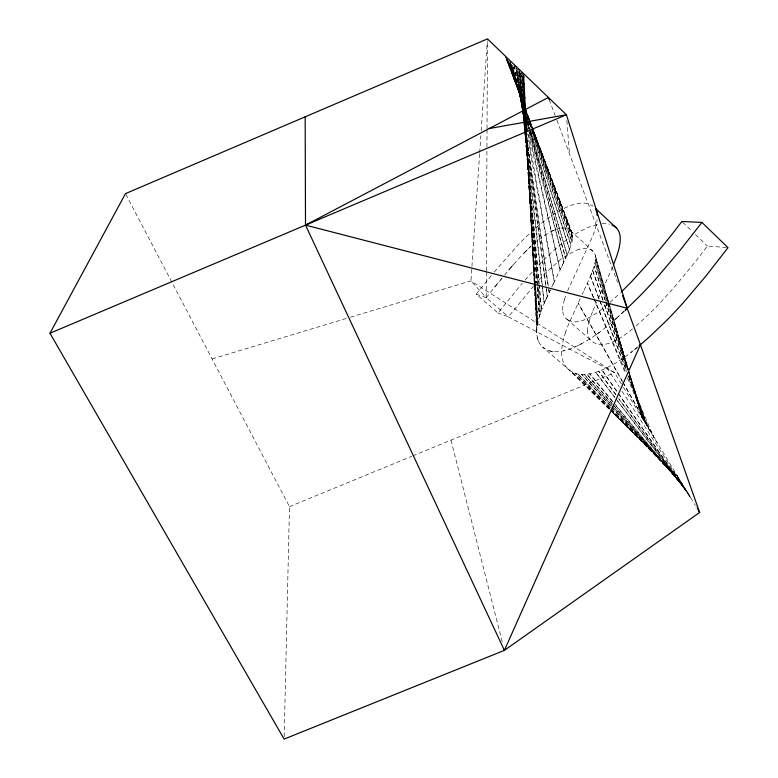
<?xml version="1.0" encoding="UTF-8"?>
<svg xmlns="http://www.w3.org/2000/svg" width="778" height="778" viewBox="0 0 778 778"><rect width="100%" height="100%" fill="white"/><g stroke="black" fill="none" stroke-linecap="round" stroke-linejoin="round"><path stroke-width="0.58" stroke-dasharray="3.89 2.92" d="M621.457 384.011L614.581 372.711L508.374 316.841L486.201 297.663L486.328 272.154M486.338 270.939L486.931 148.238M486.931 147.023L487.018 130.014M487.018 128.798L487.456 38.9M284.184 736.678L289.484 506.673L125.482 193.625M479.618 153.84L470.943 280.887L486.201 297.663L495.353 286.275M479.695 152.634L480.853 135.693M481.183 130.85L487.291 41.322M592.612 270.588A62.746 22.455 -48.2 0 0 595.578 259.833L595.501 259.706A47.847 17.223 -48 0 0 593.731 252.091L592.525 250.827A71.304 25.684 -48.4 0 0 590.872 249.738L589.938 249.3A70.652 25.441 -48.4 0 0 585.853 248.415A55.608 19.936 -48.1 0 0 579.085 249.271M539.786 315.226L539.417 316.432A100.78 38.19 -47 0 0 536.946 327.839L536.849 329.113A90.919 34.358 -47.2 0 0 536.752 332.926A91.434 34.553 -47.2 0 0 537.287 337.448A95.363 36.051 -47.1 0 0 538.026 340.074L538.532 341.328A112.158 42.401 -46.8 0 0 542.82 347.153L542.908 347.26M589.024 321.8L589.209 321.12A103.435 42.45 -46 0 1 593.04 310.519M564.351 299.861L564.556 299.19A104.447 40.145 -46.3 0 1 566.433 293.831M537.151 287.481L539.417 316.432L541.362 310.616A139.67 53.721 -46.3 0 1 544.24 303.371L546.214 298.859M539.883 314.925L540.126 314.166M540.233 313.855L525.296 132.007M565.694 331.973L563.885 337.837A99.817 40.417 -46.7 0 0 561.716 349.39L561.658 350.674A91.59 36.984 -46.9 0 0 563.233 361.887L563.787 363.19A111.089 44.861 -46.5 0 0 568.407 369.268L568.835 369.676M603.096 300.308L592.69 270.55L591.611 273.35M591.659 273.224L591.076 274.692M591.231 274.294L583.772 291.06M590.94 275.013L590.492 276.102L626.543 371.631M593.001 310.539L596.707 302.02M612.568 266.903L604.739 284.515M553.537 283.493L567.512 254.27A111.711 36.547 -49 0 0 569.515 249.456L531.316 129.226M529.964 129.547L567.201 254.98L569.506 249.456L530.927 129.362M546.506 298.217L545.728 299.948A184.435 72.296 -45.6 0 0 544.23 303.371L524.907 131.939M546.389 298.46L550.454 289.824M598.185 298.752L604.603 284.816M546.749 297.673L547.294 296.486L546.049 286.868L547.294 296.486M583.617 291.4L582.255 294.298M580.194 298.674L568.417 324.689A138.299 56.813 -46 0 0 565.684 331.973M563.321 263.402L563.642 262.721M562.669 264.763L562.017 266.134M549.715 291.361L550.25 290.243M561.356 267.506L561.687 266.815M525.588 121.436L560.209 269.878M553.041 284.495L551.748 287.16M552.983 284.612L553.693 283.163M491.365 275.509L476.253 294.181L497.988 312.941L522.31 283.173M494.866 286.868L496.763 284.544M495.829 285.682L500.555 279.895M500.118 280.43L501.995 278.154M499.184 281.578L499.651 281.004M501.051 279.292L501.528 278.719M494.195 272.076L517.662 245.401A113.948 39.065 -48.2 0 1 524.109 238.846L525.014 237.961A97.551 33.026 -48.2 0 1 530.343 232.875L539.125 225.163A77.781 25.946 -48.1 0 1 543.968 221.283L548.908 217.626A81.048 27.084 -48.2 0 1 557.729 211.917C565.8 207.327 574.67 202.698 584.229 203.029A104.135 35.117 -48.5 0 1 586.972 203.379L592.466 205.703A95.684 32.248 -48.4 0 1 593.128 206.219M504.543 275.081L509.094 269.665M508.744 270.073L510.135 268.429M509.347 269.363L514.122 263.83A100.829 35.049 -48.2 0 1 524.08 253.025M510.485 268.021L511.195 267.204M511.545 266.796L511.798 266.494A136.986 48.946 -48.2 0 1 513.626 264.394M525.014 280.022L539.086 264.559A112.966 41.409 -48.1 0 1 545.524 258.092L546.428 257.217A96.725 35.02 -48.1 0 1 551.767 252.208L560.559 244.642A77.129 27.522 -48 0 1 565.431 240.849L570.41 237.3A80.367 28.728 -48 0 1 579.318 231.776L590.025 226.631L599.089 224.006M533.747 285.905L508.374 316.841L497.988 312.941M524.469 252.656L524.09 253.035L530.8 246.461A53.614 17.972 -48.2 0 1 536.655 241.277A44.686 14.879 -48.1 0 1 541.887 237.222A53.215 17.816 -48.2 0 1 552.098 231.105L552.847 230.726A52.359 17.524 -48.2 0 1 556.931 229.102A52.953 17.729 -48.2 0 1 561.405 228.09A59.42 19.936 -48.3 0 1 563.535 228.003A71.245 23.982 -48.5 0 1 567.483 228.732L568.387 229.121A71.907 24.215 -48.5 0 1 569.963 230.132L571.188 231.406A48.567 16.348 -48.1 0 1 572.754 236.551M524.596 252.519L525.092 252.014A70.341 23.885 -48.2 0 1 530.8 246.451M624.219 311.161L623.188 312.114A177.267 63.076 -46.9 0 1 619.064 315.887L617.567 317.229M618.811 316.111L618.315 316.558M618.063 316.782L615.106 319.408M609.952 302.36L612.432 300.133A146.449 51.756 -47 0 0 620.124 292.995M616.672 318.027L605.342 327.674A95.013 35.963 -47.2 0 1 599.42 332.284L594.927 335.542A82.633 31.558 -47.3 0 1 586.943 340.696L580.339 344.391A88.439 33.639 -47.2 0 1 575.428 346.764A85.006 32.394 -47.2 0 1 569.224 349.244A83.732 31.937 -47.3 0 1 563.36 350.897A87.622 33.366 -47.2 0 1 553.255 351.588L551.962 351.413A100.936 38.278 -47 0 1 549.18 350.742A109.416 41.409 -46.8 0 1 545.728 349.244A116.087 43.879 -46.7 0 1 543.229 347.533L543.015 347.358M636.034 325.924L638.514 323.745A145.136 54.83 -46.7 0 0 649.329 313.758L655.368 307.835A130.928 49.996 -46.7 0 0 658.217 304.927L674.098 287.49L692.935 264.685A315.956 105.38 -47.5 0 0 707.377 246.013L728.023 247.667M607.599 304.412L605.41 306.269A68.96 25.839 -47.1 0 1 602.269 308.847L597.942 312.124A43.461 16.591 -47.3 0 1 595.16 314.03L591.124 316.481A50.823 19.304 -47.2 0 1 583.996 319.962L581.613 320.789A48.771 18.555 -47.2 0 1 575.438 321.868L573.678 321.81A61.812 23.408 -47 0 1 572.102 321.577L568.485 320.235M638.048 346.735L633.331 350.586M632.563 328.87L631.493 329.765A68.308 27.347 -46.9 0 1 628.342 332.274L623.995 335.464A43.373 17.69 -47 0 1 620.319 337.846L617.119 339.675A50.337 20.422 -47 0 1 609.903 342.972L607.472 343.73A48.314 19.635 -47 0 1 601.161 344.615L599.342 344.498A61.219 24.77 -46.7 0 1 597.708 344.207L593.945 342.719A75.437 30.4 -46.5 0 1 589.228 338.06L589.004 337.603A55.16 22.241 -46.9 0 1 587.594 332.148L587.575 331.311M637.026 347.581L634.566 349.594M568.874 369.638A107.821 43.607 -46.5 0 0 577.937 373.955L579.289 374.15A86.786 35.302 -47 0 0 589.666 373.8L590.774 373.566A84.841 34.524 -47 0 0 606.928 367.722L613.609 364.201A81.787 33.366 -47 0 0 622.079 358.93L626.164 356.052A93.165 37.694 -46.9 0 0 630.87 352.522L633.263 350.645M630.87 352.522L632.067 351.588M289.484 506.673L411.727 456.297M412.797 455.859L614.581 372.711L470.943 280.887L347.902 317.988M212.093 358.94L346.735 318.338M564.439 350.654L563.36 350.897M602.007 223.636L606.344 223.656A103.26 37.237 -48.4 0 1 609.184 224.113L609.728 224.249M476.253 294.181L486.201 297.663M566.637 318.961L592 341.357M570.517 230.628L593.108 251.362M682.705 222.314L692.06 231.299M695.464 234.567L707.377 246.013M609.417 408.965L571.46 371.495L610.01 409.977L568.387 369.287L542.811 347.173A116.496 44.025 -46.7 0 0 545.718 349.244M612.87 412.369L677.58 476.224L610.856 410.872L679.408 479.229L610.701 409.374M609.845 408.508L575.068 373.148L609.719 408.644M610.565 409.51L680.711 481.378L611.372 408.868M610.545 407.993L577.957 373.926L610.497 408.226M611.323 409.111L682.238 483.877L611.907 407.322M611.09 406.427L581.652 374.383L611.138 406.631M611.955 407.526L683.201 485.453L612.354 405.999M611.547 405.095L584.181 374.403L611.596 405.289M612.403 406.194L684.163 487.038L612.957 404.472M612.169 403.558L586.855 374.208L612.014 403.5M612.801 404.414L685.126 488.623L613.725 402.732M612.957 401.798L589.675 373.79L612.86 401.886M615.952 405.63L687.052 491.793L615.554 398.317M614.815 397.354L595.656 372.292L614.708 397.276M617.644 401.117L688.005 493.359L618.743 398.599M615.894 394.689L598.749 371.242L615.933 394.806M618.802 398.725L688.958 494.925L601.958 369.988L690.397 497.288M606.928 367.731L619.414 387.113M622.05 391.227L691.749 499.515M623.46 387.308L695.308 505.36M696.038 506.556L696.359 507.081M622.4 381.23L578.122 303.07L622.312 381.346M622.993 382.29L657.692 443.548M622.906 382.406L653.958 437.421L628.099 377.505M593.614 297.624L587.39 283.202L593.497 297.682M594.091 298.733L626.183 373.07M593.964 298.801L625.454 373.469M627.34 377.933L648.959 429.203L628.605 375.9M590.492 276.102L626.874 371.359M628.264 376.182L647.15 426.227L629.13 374.714M524.849 108.064L505.535 56.998L524.742 107.899M525.276 109.202L529.137 119.413M529.565 120.551L532.142 127.359M532.57 128.496L572.044 232.904M525.169 109.027L529.011 119.209M529.439 120.347L531.996 127.135M524.819 107.461L506.079 57.514L524.635 107.383M525.247 108.599L572.54 234.606L532.424 128.263L572.579 238.729A46.203 15.55 -48.1 0 0 572.715 236.59L532.726 128.555M549.239 99.701L555.181 115.582M556.883 120.113L617.547 282.2M526.317 111.915L572.715 236.59A46.34 15.589 -48.1 0 1 572.55 238.934L532.337 128.584M529.361 119.462L507.898 61.462L524.868 108.113M529.779 120.6L532.308 127.417M525.286 109.251L529.011 119.481M529.429 120.619L531.919 127.446M525.004 107.704L507.227 58.642L524.635 107.85M525.422 108.852L529.137 119.122M529.555 120.259L532.035 127.106M525.043 108.998L528.69 119.297M529.089 120.444L531.52 127.31M531.928 128.448L572.025 241.744L509.094 62.717L524.265 107.49M604.7 304.888L627.126 368.986M592.69 270.55L602.969 300.289M604.555 304.859L627.097 370.065M629.081 375.784L645.691 423.835L628.381 370.911M525.821 112.071L530.888 126.989M532.453 131.579L571.052 245.167L531.928 129.051M524.956 108.356L509.843 63.524L524.246 108.58M525.345 109.504L531.539 127.903M605.43 300.736L594.139 266.212L605.333 300.814M605.809 301.883L628.002 369.764M605.702 301.961L627.72 369.997M629.217 374.617L644.515 421.89L628.731 371.155L642.54 418.661L628.468 371.087M524.615 109.727L527.961 120.123M528.33 121.28L530.557 128.205M510.747 64.496L524.703 108.424M525.072 109.581L530.946 128.078M607.219 301.971L595.024 262.76L606.791 300.969M607.579 303.119L628.371 369.997M608.221 305.608L627.827 369.297M629.246 373.926L643.513 420.246L629.596 373.712M608.026 301.582L595.501 259.706L607.861 301.475M608.377 302.749L628.206 369.054M509.629 61.034L523.759 108.648M524.109 109.805L527.212 120.259M527.552 121.417L529.624 128.389M608.211 302.632L628.128 369.929M527.377 119.841L510.212 61.598L528.914 127.952M527.717 121.008L529.779 128M531.15 132.659L567.201 254.98M608.415 301.572L595.569 257.518L608.386 301.874M608.756 302.73L628.352 369.968M608.727 303.041L627.953 369.56M629.305 374.228L641.782 417.416L628.42 370.814M595.326 255.495L608.367 300.921M609.699 305.579L628.079 369.647M530.226 132.6L565.694 258.325L529.779 129.926M523.895 108.91L511.817 65.722L528.534 128.827M524.226 110.077L527.163 120.58M527.494 121.747L529.448 128.749M528.846 129.994L563.962 262.04L529.371 129.343M529.059 128.166L512.527 64.749L522.583 108.453M450.977 440.124L502.306 642.142M522.855 109.63L525.315 120.259M514.18 65.508L560.043 270.219M514.141 65.517L522.135 108.541M523.03 113.325L524.362 120.493M524.576 121.689L526.132 130.062M526.356 131.249L554.344 281.84L527.28 130.461M527.066 129.274L515.765 66.101L522.126 109.221M522.31 110.418L523.72 120.007M523.895 121.203L525.315 130.782L521.455 72.694L525.724 130.607M525.49 131.978L548.295 286.499L522.728 109.999M522.553 108.794L516.641 67.978L522.116 108.871M522.281 110.068L525.024 130.519M525.189 131.725L545.845 285.662M545.893 285.662L517.856 69.164L522.33 109.008M522.466 110.213L524.771 130.733M525.607 130.743L518.965 69.174L522.68 108.939M525.734 131.949L544.23 303.371M522.797 110.145L524.712 130.636M524.819 131.842L539.028 283.698M539.135 284.904L541.507 310.208L539.193 284.836M523.098 108.424L519.685 70.963L522.865 108.356M523.215 109.63L525.082 130.169M525.199 131.385L539.086 283.63M522.972 109.562L523.895 120.415M524.002 121.621L524.722 130.062M524.829 131.268L540.379 313.398M525.199 130.792L520.268 71.537L524.887 130.646M566.861 120.658L569.467 153.743M524.985 131.852L536.771 282.657M525.811 131.822L536.927 282.647M537.287 287.471L539.417 316.432M525.364 132.066L537.89 322.286L535.429 283.6M524.294 108.337L521.989 72.082L524.187 108.395M524.372 109.552L525.062 120.425M525.14 121.631L525.675 130.091M525.753 131.307L535.352 282.395M524.265 109.61L525.51 130.189M525.588 131.404L534.768 282.735M534.846 283.951L537.345 325.107L534.943 284.038M524.654 107.695L522.68 73.881L524.576 107.743M534.875 282.832L524.722 108.91L525.87 130.714M525.938 131.929L536.966 327.83A91.143 34.446 -47.2 0 0 536.752 332.926L526.229 130.286M525.131 108.424L523.302 74.484L525.082 108.453M526.239 129.031L525.199 109.64L526.171 129.08M526.307 130.247L536.966 327.83M525.627 108.978L526.667 129.547L525.607 108.988M562.65 310.052L562.65 309.255A62.23 23.535 -47 0 1 564.39 299.831M624.306 311.083A178.162 63.358 -46.9 0 1 619.064 315.887M599.42 332.284A84.714 32.306 -47.2 0 1 594.927 335.542M581.837 343.594A89.052 33.862 -47.2 0 1 575.428 346.774M553.246 351.598A99.234 37.655 -47 0 1 549.18 350.742M538.532 341.328A96.842 36.615 -47.1 0 1 537.277 337.458M572.647 238.856A63.281 21.171 -48.3 0 1 569.428 249.495M569.953 230.132A63.854 21.492 -48.4 0 1 571.188 231.406M561.415 228.09A59.478 19.956 -48.3 0 1 563.554 228.003M552.117 231.076A52.534 17.593 -48.2 0 1 556.931 229.102M579.338 249.223A51.912 18.594 -48.1 0 0 574.923 250.817L561.288 258.889L545.981 272.592A99.944 37.15 -48.1 0 0 536.061 283.27M587.526 331.36A61.637 24.906 -46.8 0 1 589.063 321.771M568.504 320.205A76.166 28.728 -46.7 0 1 564.04 315.819L563.836 315.382A55.685 21.016 -47.1 0 1 562.64 310.062M567.59 291.001A104.447 40.145 -46.3 0 1 568.601 288.657L592.457 236.755A111.731 37.198 -48.6 0 0 595.189 228.839L595.656 227.186A91.998 30.877 -48.3 0 0 595.967 225.98L596.541 223.422A81.593 27.473 -48.1 0 0 597.115 219.659M549.18 292.489L548.471 287.695L549.18 292.489M525.568 107.763L523.866 73.881L525.549 107.772"/><path stroke-width="1.17" d="M613.356 264.997L615.913 258.393A110.797 39.454 -48.4 0 0 618.481 250.419L618.899 248.736A91.221 32.754 -48.1 0 0 619.181 247.521L619.687 244.924A80.912 29.136 -48 0 0 620.076 236.065L619.92 235.141A79.298 28.582 -47.9 0 0 618.15 230.23L617.11 228.742A94.877 34.203 -48.2 0 0 614.921 226.68L612.636 225.309M625.249 310.198L627.301 308.273L566.394 114.745L487.456 38.9L125.482 193.625L49.977 333.247L284.126 739.1L504.397 650.369L640.43 344.712L622.624 295.776M639.477 345.529L645.837 340.025A176.548 67.103 -46.7 0 0 651.069 335.318L665.278 321.761A169.429 64.749 -46.7 0 0 676.685 309.975L680.089 306.269A190.746 71.741 -46.7 0 0 683.259 302.768L705.471 276.589L728.023 247.667L701.921 222.411L679.077 251.576L656.642 278.038A192.467 67.725 -47 0 1 653.462 281.578L650.019 285.332A170.985 61.131 -46.9 0 1 638.553 297.293L625.347 310.111M639.244 345.733L640.43 344.712L699.646 512.478L504.397 650.369L305.511 225.124L305.161 116.826M49.977 333.247L566.394 114.745L489.226 128.555M701.921 222.411L681.849 221.497A318.533 99.283 -47.7 0 1 667.223 240.305L648.181 263.343L632.193 280.994A132.124 47.205 -46.9 0 1 629.324 283.941L623.266 289.961A146.449 51.756 -47 0 1 621.175 291.993M627.301 308.273L305.511 225.124L548.393 97.454L549.239 99.72M611.868 224.968L612.442 225.221M595.676 208.601L616.477 228.042M697.331 508.676L697.662 509.22M698.313 510.3L698.644 510.845M698.975 511.389L699.646 512.478M504.173 649.494L504.397 650.369M597.115 214.164L597.173 214.738M597.193 214.718A81.593 27.473 -48.1 0 1 597.241 215.37M595.501 209.078A79.969 26.948 -48.1 0 1 596.94 213.055"/></g></svg>
